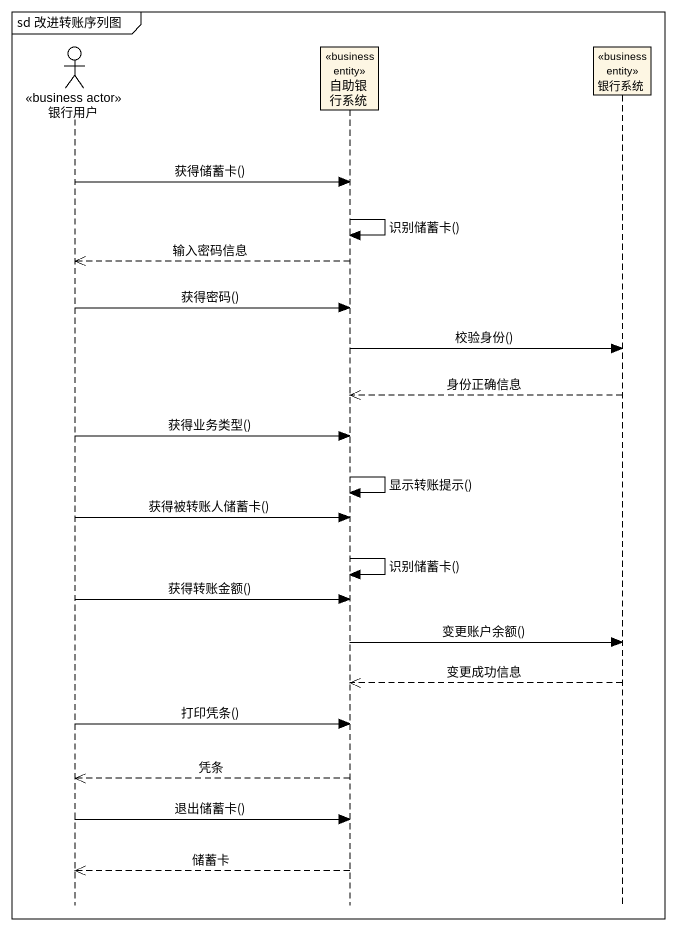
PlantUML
@startuml
mainframe sd 改进转账序列图
hide footbox
actor 银行用户 <<business actor>>
participant 自助银行系统 <<business entity>>
participant 银行系统 <<business entity>>

银行用户 -> 自助银行系统 : 获得储蓄卡()
自助银行系统 -> 自助银行系统 : 识别储蓄卡()
自助银行系统 -->> 银行用户 : 输入密码信息
银行用户 -> 自助银行系统 : 获得密码()
自助银行系统 -> 银行系统 : 校验身份()
银行系统 -->> 自助银行系统 : 身份正确信息
银行用户 -> 自助银行系统 : 获得业务类型()
自助银行系统 -> 自助银行系统 : 显示转账提示()
银行用户 -> 自助银行系统 : 获得被转账人储蓄卡()
自助银行系统 -> 自助银行系统 : 识别储蓄卡()
银行用户 -> 自助银行系统 : 获得转账金额()
自助银行系统 -> 银行系统 : 变更账户余额()
银行系统 -->> 自助银行系统 : 变更成功信息
银行用户 -> 自助银行系统 : 打印凭条()
自助银行系统 -->> 银行用户 : 凭条
银行用户 -> 自助银行系统 : 退出储蓄卡()
自助银行系统 -->> 银行用户 : 储蓄卡
@enduml
